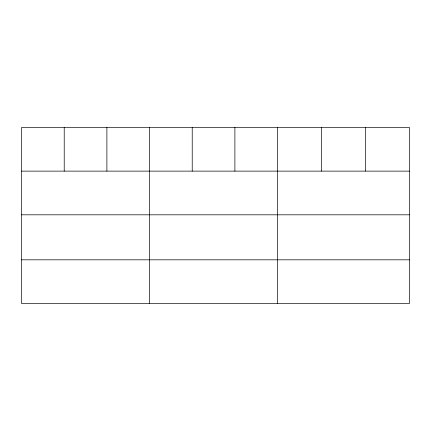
<?xml version="1.0" encoding="UTF-8"?>
<svg xmlns="http://www.w3.org/2000/svg" width="431" height="431" viewBox="0 0 431 431"><rect width="100%" height="100%" fill="white"/><g stroke="black" fill="none" stroke-linecap="round" stroke-linejoin="round"><path stroke-width="0.65" d="M409.45 214.81L409.45 127.501L21.55 127.501L21.55 303.499L409.45 303.499L409.45 214.81L21.55 214.81M21.55 171.123L409.45 171.123M21.55 259.818L409.45 259.818M365.488 127.501L365.488 171.123M321.526 127.501L321.526 171.123M277.564 127.501L277.564 303.499M234.895 127.501L234.895 171.123M192.226 127.501L192.226 171.123M149.557 127.501L149.557 303.499M106.888 127.501L106.888 171.123M64.219 127.501L64.219 171.123"/></g></svg>
